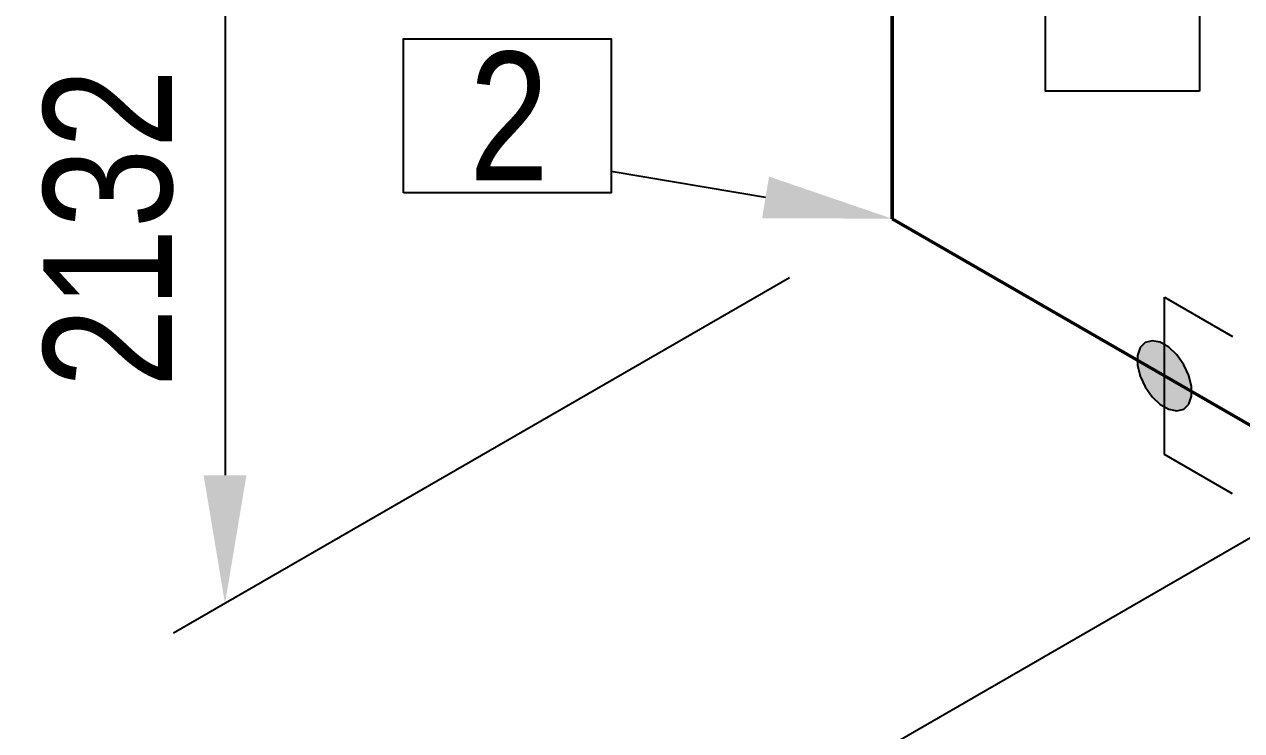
# Model space of a CAD drawing. Header units: millimetres. Extents: x 0 to 594, y 0 to 420.
# Drawn here: x 216.62 to 240.32, y 325.41 to 339.17 of the extents above; entities that cross this region are included whole.
import ezdxf
from ezdxf import colors
from ezdxf.entities.mleader import LeaderData, LeaderLine
from ezdxf.enums import TextEntityAlignment as Align
from ezdxf.math import Vec2, Vec3

# ---------------------------------------------------------------- set-up
doc = ezdxf.new("R2010")
doc.units = ezdxf.units.MM
doc.header["$LTSCALE"] = 0.25
for name, color, linetype in [('용접', 1, 'Continuous'), ('주석', 7, 'Continuous'), ('치수', 1, 'Continuous')]:
    doc.layers.add(name, color=color, linetype=linetype)
doc.layers.add('파이프 작은 보어', color=30, linetype='Continuous', lineweight=50)
doc.styles.add('AdskIsoAnnotation', font='arial.ttf', dxfattribs={"width": 0.8, "height": 1})
doc.styles.add('AdskIsoMetric', font='arial.ttf', dxfattribs={"width": 0.8, "height": 2.5})
doc.styles.add('AdskIsoMetric-30', font='arial.ttf', dxfattribs={"width": 0.8, "height": 2.5})
doc.styles.add('AdskIsoMetric30', font='arial.ttf', dxfattribs={"width": 0.8, "oblique": 30, "height": 2.5})
doc.styles.get("Standard").update_dxf_attribs({"font": 'arial.ttf'})
doc.dimstyles.new('AdskIsoMetric', dxfattribs={"dimtxt": 2.5, "dimasz": 2.5, "dimexe": 1, "dimexo": 2, "dimgap": 0.8, "dimtad": 1, "dimdec": 0, "dimrnd": 1, "dimzin": 0, "dimdsep": 46, "dimtxsty": 'AdskIsoMetric', "dimcen": 0, "dimclrt": 7, "dimadec": 0, "dimazin": 0, "dimtfac": 1, "dimtdec": 0, "dimtmove": 1, "dimatfit": 3, "dimfxl": 0, "dimfrac": 2, "dimtolj": 1, "dimtzin": 0, "dimarcsym": 0})

# ---------------------------------------------------------------- blocks, each defined once
blk = doc.blocks.new('*D75')
at = {"layer": 'Defpoints', "color": 0}
for p in [(255.381, 322.762), (227.318, 321.559), (227.318, 306.559)]:
    blk.add_point(p, dxfattribs=at)
at = {"layer": '치수', "color": 0, "lineweight": -2}
for p, q in [((255.381, 325.071), (255.381, 338.916)), ((253.216, 336.512), (229.483, 322.809)), ((227.318, 308.869), (227.318, 322.714))]:
    blk.add_line(p, q, dxfattribs=at)
at = {"layer": '치수', "color": 0}
for points in [[(253.008, 336.872), (253.425, 336.151), (255.381, 337.762)], [(229.275, 323.17), (229.691, 322.448), (227.318, 321.559)]]:
    blk.add_solid(points, dxfattribs=at)
at = {"layer": '치수', "color": 7, "insert": (243.549, 333.548), "char_height": 2.5, "attachment_point": 5, "rotation": 30, "style": 'AdskIsoMetric30'}
blk.add_mtext('\\A1;784', dxfattribs=at)
blk = doc.blocks.new('*D76')
at = {"layer": 'Defpoints', "color": 0}
for p in [(255.381, 337.762), (233.517, 335.385), (255.381, 322.762)]:
    blk.add_point(p, dxfattribs=at)
at = {"layer": '치수', "color": 0, "lineweight": -2}
for p, q in [((235.682, 349.135), (253.216, 339.012)), ((255.381, 325.071), (255.381, 338.916))]:
    blk.add_line(p, q, dxfattribs=at)
at = {"layer": '치수', "color": 0}
for points in [[(235.89, 349.496), (235.474, 348.774), (233.517, 350.385)], [(253.425, 339.372), (253.008, 338.651), (255.381, 337.762)]]:
    blk.add_solid(points, dxfattribs=at)
at = {"layer": '치수', "color": 7, "insert": (244.669, 346.557), "char_height": 2.5, "attachment_point": 5, "rotation": 330, "style": 'AdskIsoMetric-30'}
blk.add_mtext('\\A1;574', dxfattribs=at)
blk = doc.blocks.new('*D77')
at = {"layer": 'Defpoints', "color": 0}
for p in [(233.517, 352.63), (233.517, 335.385), (220.527, 327.885)]:
    blk.add_point(p, dxfattribs=at)
at = {"layer": '치수', "color": 0, "lineweight": -2}
for p, q in [((231.517, 351.475), (219.527, 344.552)), ((220.527, 342.63), (220.527, 330.385)), ((231.517, 334.23), (219.527, 327.308))]:
    blk.add_line(p, q, dxfattribs=at)
at = {"layer": '치수', "color": 0}
for points in [[(220.11, 342.63), (220.943, 342.63), (220.527, 345.13)], [(220.11, 330.385), (220.943, 330.385), (220.527, 327.885)]]:
    blk.add_solid(points, dxfattribs=at)
at = {"layer": '치수', "color": 7, "insert": (218.26, 335.199), "char_height": 2.5, "attachment_point": 5, "rotation": 90, "style": 'AdskIsoMetric-30'}
blk.add_mtext('\\A1;2132', dxfattribs=at)
blk = doc.blocks.new('엘보우-4-Iso2DSkew180')
at = {"color": 0, "linetype": 'ByBlock', "lineweight": -2, "extrusion": (-0.707107, -0.408248, 0.57735)}
for p, q in [((0, 6.124), (0, 0)), ((0, 0), (5.303, -3.062)), ((0, 0), (0, 0))]:
    blk.add_line(p, q, dxfattribs=at)
blk = doc.blocks.new('SocketWeld-2-IsoRight')
blk.add_hatch(color=256).paths.add_polyline_path([(0.0055, -0.0435), (0.0057, -0.0436), (0.006, -0.0436), (0.0062, -0.0436), (0.0064, -0.0437), (0.0066, -0.0437), (0.0068, -0.0438), (0.007, -0.0438), (0.0072, -0.0439), (0.0075, -0.0439), (0.0077, -0.0439), (0.0079, -0.044), (0.0081, -0.044), (0.0083, -0.0441), (0.0085, -0.0441), (0.0088, -0.0442), (0.009, -0.0442), (0.0092, -0.0443), (0.0094, -0.0443), (0.0096, -0.0443), (0.0098, -0.0444), (0.01, -0.0444), (0.0103, -0.0445), (0.0105, -0.0445), (0.0107, -0.0446), (0.0109, -0.0446), (0.0111, -0.0446), (0.0113, -0.0447), (0.0115, -0.0447), (0.0118, -0.0448), (0.012, -0.0448), (0.0122, -0.0449), (0.0124, -0.0449), (0.0126, -0.0449), (0.0128, -0.045), (0.013, -0.045), (0.0133, -0.0451), (0.0135, -0.0451), (0.0137, -0.0452), (0.0139, -0.0452), (0.0141, -0.0453), (0.0143, -0.0453), (0.0145, -0.0453), (0.0148, -0.0454), (0.015, -0.0454), (0.0152, -0.0455), (0.0154, -0.0455), (0.0156, -0.0456), (0.0158, -0.0456), (0.0161, -0.0456), (0.0161, -0.0456), (0.0162, -0.0456), (0.0164, -0.0455), (0.0166, -0.0455), (0.0168, -0.0455), (0.017, -0.0454), (0.0171, -0.0454), (0.0173, -0.0453), (0.0175, -0.0453), (0.0177, -0.0452), (0.0179, -0.0452), (0.0181, -0.0451), (0.0182, -0.0451), (0.0184, -0.045), (0.0186, -0.045), (0.0188, -0.0449), (0.019, -0.0449), (0.0192, -0.0448), (0.0193, -0.0448), (0.0195, -0.0447), (0.0197, -0.0447), (0.0199, -0.0446), (0.0201, -0.0446), (0.0203, -0.0445), (0.0204, -0.0445), (0.0206, -0.0444), (0.0208, -0.0444), (0.021, -0.0444), (0.0212, -0.0443), (0.0213, -0.0443), (0.0215, -0.0442), (0.0217, -0.0442), (0.0219, -0.0441), (0.0221, -0.0441), (0.0223, -0.044), (0.0224, -0.044), (0.0226, -0.0439), (0.0228, -0.0439), (0.023, -0.0438), (0.0232, -0.0438), (0.0234, -0.0437), (0.0235, -0.0437), (0.0237, -0.0436), (0.0239, -0.0436), (0.0241, -0.0435), (0.0243, -0.0435), (0.0245, -0.0434), (0.0246, -0.0434), (0.0248, -0.0433), (0.025, -0.0433), (0.025, -0.0433), (0.0251, -0.0432), (0.0253, -0.043), (0.0254, -0.0429), (0.0255, -0.0428), (0.0257, -0.0426), (0.0258, -0.0425), (0.0259, -0.0424), (0.0261, -0.0422), (0.0262, -0.0421), (0.0263, -0.042), (0.0265, -0.0418), (0.0266, -0.0417), (0.0267, -0.0416), (0.0269, -0.0414), (0.027, -0.0413), (0.0271, -0.0412), (0.0273, -0.041), (0.0274, -0.0409), (0.0275, -0.0408), (0.0277, -0.0406), (0.0278, -0.0405), (0.0279, -0.0403), (0.0281, -0.0402), (0.0282, -0.0401), (0.0283, -0.0399), (0.0284, -0.0398), (0.0286, -0.0397), (0.0287, -0.0395), (0.0288, -0.0394), (0.029, -0.0393), (0.0291, -0.0391), (0.0292, -0.039), (0.0294, -0.0389), (0.0295, -0.0387), (0.0296, -0.0386), (0.0298, -0.0385), (0.0299, -0.0383), (0.03, -0.0382), (0.0302, -0.0381), (0.0303, -0.0379), (0.0304, -0.0378), (0.0306, -0.0377), (0.0307, -0.0375), (0.0308, -0.0374), (0.031, -0.0373), (0.0311, -0.0371), (0.0312, -0.037), (0.0314, -0.0369), (0.0315, -0.0367), (0.0315, -0.0367), (0.0316, -0.0365), (0.0316, -0.0363), (0.0317, -0.0361), (0.0318, -0.0359), (0.0319, -0.0357), (0.0319, -0.0355), (0.032, -0.0353), (0.0321, -0.0351), (0.0321, -0.0349), (0.0322, -0.0346), (0.0323, -0.0344), (0.0323, -0.0342), (0.0324, -0.034), (0.0325, -0.0338), (0.0325, -0.0336), (0.0326, -0.0334), (0.0327, -0.0332), (0.0328, -0.033), (0.0328, -0.0328), (0.0329, -0.0326), (0.033, -0.0324), (0.033, -0.0322), (0.0331, -0.0319), (0.0332, -0.0317), (0.0332, -0.0315), (0.0333, -0.0313), (0.0334, -0.0311), (0.0335, -0.0309), (0.0335, -0.0307), (0.0336, -0.0305), (0.0337, -0.0303), (0.0337, -0.0301), (0.0338, -0.0299), (0.0339, -0.0297), (0.0339, -0.0295), (0.034, -0.0292), (0.0341, -0.029), (0.0342, -0.0288), (0.0342, -0.0286), (0.0343, -0.0284), (0.0344, -0.0282), (0.0344, -0.028), (0.0345, -0.0278), (0.0346, -0.0276), (0.0346, -0.0274), (0.0347, -0.0272), (0.0348, -0.027), (0.0349, -0.0268), (0.0349, -0.0265), (0.0349, -0.0265), (0.0349, -0.0263), (0.0349, -0.026), (0.0349, -0.0258), (0.0349, -0.0255), (0.0349, -0.0252), (0.0349, -0.025), (0.0349, -0.0247), (0.0349, -0.0245), (0.0349, -0.0242), (0.0349, -0.0239), (0.0349, -0.0237), (0.0349, -0.0234), (0.0349, -0.0232), (0.0349, -0.0229), (0.0349, -0.0226), (0.0349, -0.0224), (0.0349, -0.0221), (0.0349, -0.0219), (0.0349, -0.0216), (0.0349, -0.0213), (0.0349, -0.0211), (0.0349, -0.0208), (0.0349, -0.0206), (0.0349, -0.0203), (0.0349, -0.02), (0.0349, -0.0198), (0.0349, -0.0195), (0.0349, -0.0192), (0.0349, -0.019), (0.0349, -0.0187), (0.0349, -0.0185), (0.0349, -0.0182), (0.0349, -0.0179), (0.0349, -0.0177), (0.0349, -0.0174), (0.0349, -0.0172), (0.0349, -0.0169), (0.0349, -0.0166), (0.0349, -0.0164), (0.0349, -0.0161), (0.0349, -0.0159), (0.0349, -0.0156), (0.0349, -0.0153), (0.0349, -0.0151), (0.0349, -0.0148), (0.0349, -0.0146), (0.0349, -0.0143), (0.0349, -0.014), (0.0349, -0.0138), (0.0349, -0.0138), (0.0349, -0.0135), (0.0348, -0.0132), (0.0347, -0.0129), (0.0346, -0.0126), (0.0346, -0.0123), (0.0345, -0.012), (0.0344, -0.0118), (0.0344, -0.0115), (0.0343, -0.0112), (0.0342, -0.0109), (0.0342, -0.0106), (0.0341, -0.0103), (0.034, -0.01), (0.0339, -0.0097), (0.0339, -0.0095), (0.0338, -0.0092), (0.0337, -0.0089), (0.0337, -0.0086), (0.0336, -0.0083), (0.0335, -0.008), (0.0335, -0.0077), (0.0334, -0.0074), (0.0333, -0.0071), (0.0332, -0.0069), (0.0332, -0.0066), (0.0331, -0.0063), (0.033, -0.006), (0.033, -0.0057), (0.0329, -0.0054), (0.0328, -0.0051), (0.0328, -0.0048), (0.0327, -0.0046), (0.0326, -0.0043), (0.0325, -0.004), (0.0325, -0.0037), (0.0324, -0.0034), (0.0323, -0.0031), (0.0323, -0.0028), (0.0322, -0.0025), (0.0321, -0.0022), (0.0321, -0.002), (0.032, -0.0017), (0.0319, -0.0014), (0.0319, -0.0011), (0.0318, -0.0008), (0.0317, -0.0005), (0.0316, -0.0002), (0.0316, 0.0001), (0.0315, 0.0003), (0.0315, 0.0003), (0.0314, 0.0006), (0.0312, 0.0009), (0.0311, 0.0012), (0.031, 0.0015), (0.0308, 0.0018), (0.0307, 0.0021), (0.0306, 0.0024), (0.0304, 0.0026), (0.0303, 0.0029), (0.0302, 0.0032), (0.03, 0.0035), (0.0299, 0.0038), (0.0298, 0.0041), (0.0296, 0.0044), (0.0295, 0.0047), (0.0294, 0.0049), (0.0292, 0.0052), (0.0291, 0.0055), (0.029, 0.0058), (0.0288, 0.0061), (0.0287, 0.0064), (0.0286, 0.0067), (0.0284, 0.007), (0.0283, 0.0072), (0.0282, 0.0075), (0.0281, 0.0078), (0.0279, 0.0081), (0.0278, 0.0084), (0.0277, 0.0087), (0.0275, 0.009), (0.0274, 0.0093), (0.0273, 0.0095), (0.0271, 0.0098), (0.027, 0.0101), (0.0269, 0.0104), (0.0267, 0.0107), (0.0266, 0.011), (0.0265, 0.0113), (0.0263, 0.0116), (0.0262, 0.0118), (0.0261, 0.0121), (0.0259, 0.0124), (0.0258, 0.0127), (0.0257, 0.013), (0.0255, 0.0133), (0.0254, 0.0136), (0.0253, 0.0139), (0.0251, 0.0141), (0.025, 0.0144), (0.025, 0.0144), (0.0248, 0.0147), (0.0246, 0.015), (0.0245, 0.0152), (0.0243, 0.0155), (0.0241, 0.0157), (0.0239, 0.016), (0.0237, 0.0162), (0.0235, 0.0165), (0.0234, 0.0168), (0.0232, 0.017), (0.023, 0.0173), (0.0228, 0.0175), (0.0226, 0.0178), (0.0224, 0.0181), (0.0223, 0.0183), (0.0221, 0.0186), (0.0219, 0.0188), (0.0217, 0.0191), (0.0215, 0.0193), (0.0213, 0.0196), (0.0212, 0.0199), (0.021, 0.0201), (0.0208, 0.0204), (0.0206, 0.0206), (0.0204, 0.0209), (0.0203, 0.0212), (0.0201, 0.0214), (0.0199, 0.0217), (0.0197, 0.0219), (0.0195, 0.0222), (0.0193, 0.0225), (0.0192, 0.0227), (0.019, 0.023), (0.0188, 0.0232), (0.0186, 0.0235), (0.0184, 0.0237), (0.0182, 0.024), (0.0181, 0.0243), (0.0179, 0.0245), (0.0177, 0.0248), (0.0175, 0.025), (0.0173, 0.0253), (0.0171, 0.0256), (0.017, 0.0258), (0.0168, 0.0261), (0.0166, 0.0263), (0.0164, 0.0266), (0.0162, 0.0268), (0.0161, 0.0271), (0.0161, 0.0271), (0.0158, 0.0273), (0.0156, 0.0275), (0.0154, 0.0277), (0.0152, 0.0279), (0.015, 0.0281), (0.0148, 0.0283), (0.0145, 0.0285), (0.0143, 0.0287), (0.0141, 0.0289), (0.0139, 0.0292), (0.0137, 0.0294), (0.0135, 0.0296), (0.0133, 0.0298), (0.013, 0.03), (0.0128, 0.0302), (0.0126, 0.0304), (0.0124, 0.0306), (0.0122, 0.0308), (0.012, 0.031), (0.0118, 0.0312), (0.0115, 0.0314), (0.0113, 0.0316), (0.0111, 0.0318), (0.0109, 0.032), (0.0107, 0.0322), (0.0105, 0.0324), (0.0103, 0.0326), (0.01, 0.0328), (0.0098, 0.033), (0.0096, 0.0332), (0.0094, 0.0334), (0.0092, 0.0337), (0.009, 0.0339), (0.0088, 0.0341), (0.0085, 0.0343), (0.0083, 0.0345), (0.0081, 0.0347), (0.0079, 0.0349), (0.0077, 0.0351), (0.0075, 0.0353), (0.0072, 0.0355), (0.007, 0.0357), (0.0068, 0.0359), (0.0066, 0.0361), (0.0064, 0.0363), (0.0062, 0.0365), (0.006, 0.0367), (0.0057, 0.0369), (0.0055, 0.0371), (0.0055, 0.0371), (0.0053, 0.0373), (0.0051, 0.0374), (0.0049, 0.0375), (0.0046, 0.0377), (0.0044, 0.0378), (0.0042, 0.0379), (0.004, 0.038), (0.0037, 0.0382), (0.0035, 0.0383), (0.0033, 0.0384), (0.003, 0.0386), (0.0028, 0.0387), (0.0026, 0.0388), (0.0024, 0.039), (0.0021, 0.0391), (0.0019, 0.0392), (0.0017, 0.0393), (0.0015, 0.0395), (0.0012, 0.0396), (0.001, 0.0397), (0.0008, 0.0399), (0.0006, 0.04), (0.0003, 0.0401), (0.0001, 0.0403), (-0.0001, 0.0404), (-0.0003, 0.0405), (-0.0006, 0.0406), (-0.0008, 0.0408), (-0.001, 0.0409), (-0.0012, 0.041), (-0.0015, 0.0412), (-0.0017, 0.0413), (-0.0019, 0.0414), (-0.0021, 0.0416), (-0.0024, 0.0417), (-0.0026, 0.0418), (-0.0028, 0.042), (-0.003, 0.0421), (-0.0033, 0.0422), (-0.0035, 0.0423), (-0.0037, 0.0425), (-0.004, 0.0426), (-0.0042, 0.0427), (-0.0044, 0.0429), (-0.0046, 0.043), (-0.0049, 0.0431), (-0.0051, 0.0433), (-0.0053, 0.0434), (-0.0055, 0.0435), (-0.0055, 0.0435), (-0.0057, 0.0436), (-0.006, 0.0436), (-0.0062, 0.0436), (-0.0064, 0.0437), (-0.0066, 0.0437), (-0.0068, 0.0438), (-0.007, 0.0438), (-0.0072, 0.0439), (-0.0075, 0.0439), (-0.0077, 0.0439), (-0.0079, 0.044), (-0.0081, 0.044), (-0.0083, 0.0441), (-0.0085, 0.0441), (-0.0088, 0.0442), (-0.009, 0.0442), (-0.0092, 0.0443), (-0.0094, 0.0443), (-0.0096, 0.0443), (-0.0098, 0.0444), (-0.01, 0.0444), (-0.0103, 0.0445), (-0.0105, 0.0445), (-0.0107, 0.0446), (-0.0109, 0.0446), (-0.0111, 0.0446), (-0.0113, 0.0447), (-0.0115, 0.0447), (-0.0118, 0.0448), (-0.012, 0.0448), (-0.0122, 0.0449), (-0.0124, 0.0449), (-0.0126, 0.0449), (-0.0128, 0.045), (-0.013, 0.045), (-0.0133, 0.0451), (-0.0135, 0.0451), (-0.0137, 0.0452), (-0.0139, 0.0452), (-0.0141, 0.0453), (-0.0143, 0.0453), (-0.0145, 0.0453), (-0.0148, 0.0454), (-0.015, 0.0454), (-0.0152, 0.0455), (-0.0154, 0.0455), (-0.0156, 0.0456), (-0.0158, 0.0456), (-0.0161, 0.0456), (-0.0161, 0.0456), (-0.0162, 0.0456), (-0.0164, 0.0455), (-0.0166, 0.0455), (-0.0168, 0.0455), (-0.017, 0.0454), (-0.0171, 0.0454), (-0.0173, 0.0453), (-0.0175, 0.0453), (-0.0177, 0.0452), (-0.0179, 0.0452), (-0.0181, 0.0451), (-0.0182, 0.0451), (-0.0184, 0.045), (-0.0186, 0.045), (-0.0188, 0.0449), (-0.019, 0.0449), (-0.0192, 0.0448), (-0.0193, 0.0448), (-0.0195, 0.0447), (-0.0197, 0.0447), (-0.0199, 0.0446), (-0.0201, 0.0446), (-0.0203, 0.0445), (-0.0204, 0.0445), (-0.0206, 0.0444), (-0.0208, 0.0444), (-0.021, 0.0444), (-0.0212, 0.0443), (-0.0213, 0.0443), (-0.0215, 0.0442), (-0.0217, 0.0442), (-0.0219, 0.0441), (-0.0221, 0.0441), (-0.0223, 0.044), (-0.0224, 0.044), (-0.0226, 0.0439), (-0.0228, 0.0439), (-0.023, 0.0438), (-0.0232, 0.0438), (-0.0234, 0.0437), (-0.0235, 0.0437), (-0.0237, 0.0436), (-0.0239, 0.0436), (-0.0241, 0.0435), (-0.0243, 0.0435), (-0.0245, 0.0434), (-0.0246, 0.0434), (-0.0248, 0.0433), (-0.025, 0.0433), (-0.025, 0.0433), (-0.0251, 0.0432), (-0.0253, 0.043), (-0.0254, 0.0429), (-0.0255, 0.0428), (-0.0257, 0.0426), (-0.0258, 0.0425), (-0.0259, 0.0424), (-0.0261, 0.0422), (-0.0262, 0.0421), (-0.0263, 0.042), (-0.0265, 0.0418), (-0.0266, 0.0417), (-0.0267, 0.0416), (-0.0269, 0.0414), (-0.027, 0.0413), (-0.0271, 0.0412), (-0.0273, 0.041), (-0.0274, 0.0409), (-0.0275, 0.0408), (-0.0277, 0.0406), (-0.0278, 0.0405), (-0.0279, 0.0403), (-0.0281, 0.0402), (-0.0282, 0.0401), (-0.0283, 0.0399), (-0.0284, 0.0398), (-0.0286, 0.0397), (-0.0287, 0.0395), (-0.0288, 0.0394), (-0.029, 0.0393), (-0.0291, 0.0391), (-0.0292, 0.039), (-0.0294, 0.0389), (-0.0295, 0.0387), (-0.0296, 0.0386), (-0.0298, 0.0385), (-0.0299, 0.0383), (-0.03, 0.0382), (-0.0302, 0.0381), (-0.0303, 0.0379), (-0.0304, 0.0378), (-0.0306, 0.0377), (-0.0307, 0.0375), (-0.0308, 0.0374), (-0.031, 0.0373), (-0.0311, 0.0371), (-0.0312, 0.037), (-0.0314, 0.0369), (-0.0315, 0.0367), (-0.0315, 0.0367), (-0.0316, 0.0365), (-0.0316, 0.0363), (-0.0317, 0.0361), (-0.0318, 0.0359), (-0.0319, 0.0357), (-0.0319, 0.0355), (-0.032, 0.0353), (-0.0321, 0.0351), (-0.0321, 0.0349), (-0.0322, 0.0346), (-0.0323, 0.0344), (-0.0323, 0.0342), (-0.0324, 0.034), (-0.0325, 0.0338), (-0.0325, 0.0336), (-0.0326, 0.0334), (-0.0327, 0.0332), (-0.0328, 0.033), (-0.0328, 0.0328), (-0.0329, 0.0326), (-0.033, 0.0324), (-0.033, 0.0322), (-0.0331, 0.0319), (-0.0332, 0.0317), (-0.0332, 0.0315), (-0.0333, 0.0313), (-0.0334, 0.0311), (-0.0335, 0.0309), (-0.0335, 0.0307), (-0.0336, 0.0305), (-0.0337, 0.0303), (-0.0337, 0.0301), (-0.0338, 0.0299), (-0.0339, 0.0297), (-0.0339, 0.0295), (-0.034, 0.0292), (-0.0341, 0.029), (-0.0342, 0.0288), (-0.0342, 0.0286), (-0.0343, 0.0284), (-0.0344, 0.0282), (-0.0344, 0.028), (-0.0345, 0.0278), (-0.0346, 0.0276), (-0.0346, 0.0274), (-0.0347, 0.0272), (-0.0348, 0.027), (-0.0349, 0.0268), (-0.0349, 0.0265), (-0.0349, 0.0265), (-0.0349, 0.0263), (-0.0349, 0.026), (-0.0349, 0.0258), (-0.0349, 0.0255), (-0.0349, 0.0252), (-0.0349, 0.025), (-0.0349, 0.0247), (-0.0349, 0.0245), (-0.0349, 0.0242), (-0.0349, 0.0239), (-0.0349, 0.0237), (-0.0349, 0.0234), (-0.0349, 0.0232), (-0.0349, 0.0229), (-0.0349, 0.0226), (-0.0349, 0.0224), (-0.0349, 0.0221), (-0.0349, 0.0219), (-0.0349, 0.0216), (-0.0349, 0.0213), (-0.0349, 0.0211), (-0.0349, 0.0208), (-0.0349, 0.0206), (-0.0349, 0.0203), (-0.0349, 0.02), (-0.0349, 0.0198), (-0.0349, 0.0195), (-0.0349, 0.0192), (-0.0349, 0.019), (-0.0349, 0.0187), (-0.0349, 0.0185), (-0.0349, 0.0182), (-0.0349, 0.0179), (-0.0349, 0.0177), (-0.0349, 0.0174), (-0.0349, 0.0172), (-0.0349, 0.0169), (-0.0349, 0.0166), (-0.0349, 0.0164), (-0.0349, 0.0161), (-0.0349, 0.0159), (-0.0349, 0.0156), (-0.0349, 0.0153), (-0.0349, 0.0151), (-0.0349, 0.0148), (-0.0349, 0.0146), (-0.0349, 0.0143), (-0.0349, 0.014), (-0.0349, 0.0138), (-0.0349, 0.0138), (-0.0349, 0.0135), (-0.0348, 0.0132), (-0.0347, 0.0129), (-0.0346, 0.0126), (-0.0346, 0.0123), (-0.0345, 0.012), (-0.0344, 0.0118), (-0.0344, 0.0115), (-0.0343, 0.0112), (-0.0342, 0.0109), (-0.0342, 0.0106), (-0.0341, 0.0103), (-0.034, 0.01), (-0.0339, 0.0097), (-0.0339, 0.0095), (-0.0338, 0.0092), (-0.0337, 0.0089), (-0.0337, 0.0086), (-0.0336, 0.0083), (-0.0335, 0.008), (-0.0335, 0.0077), (-0.0334, 0.0074), (-0.0333, 0.0071), (-0.0332, 0.0069), (-0.0332, 0.0066), (-0.0331, 0.0063), (-0.033, 0.006), (-0.033, 0.0057), (-0.0329, 0.0054), (-0.0328, 0.0051), (-0.0328, 0.0048), (-0.0327, 0.0046), (-0.0326, 0.0043), (-0.0325, 0.004), (-0.0325, 0.0037), (-0.0324, 0.0034), (-0.0323, 0.0031), (-0.0323, 0.0028), (-0.0322, 0.0025), (-0.0321, 0.0022), (-0.0321, 0.002), (-0.032, 0.0017), (-0.0319, 0.0014), (-0.0319, 0.0011), (-0.0318, 0.0008), (-0.0317, 0.0005), (-0.0316, 0.0002), (-0.0316, -0.0001), (-0.0315, -0.0003), (-0.0315, -0.0003), (-0.0314, -0.0006), (-0.0312, -0.0009), (-0.0311, -0.0012), (-0.031, -0.0015), (-0.0308, -0.0018), (-0.0307, -0.0021), (-0.0306, -0.0024), (-0.0304, -0.0026), (-0.0303, -0.0029), (-0.0302, -0.0032), (-0.03, -0.0035), (-0.0299, -0.0038), (-0.0298, -0.0041), (-0.0296, -0.0044), (-0.0295, -0.0047), (-0.0294, -0.0049), (-0.0292, -0.0052), (-0.0291, -0.0055), (-0.029, -0.0058), (-0.0288, -0.0061), (-0.0287, -0.0064), (-0.0286, -0.0067), (-0.0284, -0.007), (-0.0283, -0.0072), (-0.0282, -0.0075), (-0.0281, -0.0078), (-0.0279, -0.0081), (-0.0278, -0.0084), (-0.0277, -0.0087), (-0.0275, -0.009), (-0.0274, -0.0093), (-0.0273, -0.0095), (-0.0271, -0.0098), (-0.027, -0.0101), (-0.0269, -0.0104), (-0.0267, -0.0107), (-0.0266, -0.011), (-0.0265, -0.0113), (-0.0263, -0.0116), (-0.0262, -0.0118), (-0.0261, -0.0121), (-0.0259, -0.0124), (-0.0258, -0.0127), (-0.0257, -0.013), (-0.0255, -0.0133), (-0.0254, -0.0136), (-0.0253, -0.0139), (-0.0251, -0.0141), (-0.025, -0.0144), (-0.025, -0.0144), (-0.0248, -0.0147), (-0.0246, -0.015), (-0.0245, -0.0152), (-0.0243, -0.0155), (-0.0241, -0.0157), (-0.0239, -0.016), (-0.0237, -0.0162), (-0.0235, -0.0165), (-0.0234, -0.0168), (-0.0232, -0.017), (-0.023, -0.0173), (-0.0228, -0.0175), (-0.0226, -0.0178), (-0.0224, -0.0181), (-0.0223, -0.0183), (-0.0221, -0.0186), (-0.0219, -0.0188), (-0.0217, -0.0191), (-0.0215, -0.0193), (-0.0213, -0.0196), (-0.0212, -0.0199), (-0.021, -0.0201), (-0.0208, -0.0204), (-0.0206, -0.0206), (-0.0204, -0.0209), (-0.0203, -0.0212), (-0.0201, -0.0214), (-0.0199, -0.0217), (-0.0197, -0.0219), (-0.0195, -0.0222), (-0.0193, -0.0225), (-0.0192, -0.0227), (-0.019, -0.023), (-0.0188, -0.0232), (-0.0186, -0.0235), (-0.0184, -0.0237), (-0.0182, -0.024), (-0.0181, -0.0243), (-0.0179, -0.0245), (-0.0177, -0.0248), (-0.0175, -0.025), (-0.0173, -0.0253), (-0.0171, -0.0256), (-0.017, -0.0258), (-0.0168, -0.0261), (-0.0166, -0.0263), (-0.0164, -0.0266), (-0.0162, -0.0268), (-0.0161, -0.0271), (-0.0161, -0.0271), (-0.0158, -0.0273), (-0.0156, -0.0275), (-0.0154, -0.0277), (-0.0152, -0.0279), (-0.015, -0.0281), (-0.0148, -0.0283), (-0.0145, -0.0285), (-0.0143, -0.0287), (-0.0141, -0.0289), (-0.0139, -0.0292), (-0.0137, -0.0294), (-0.0135, -0.0296), (-0.0133, -0.0298), (-0.013, -0.03), (-0.0128, -0.0302), (-0.0126, -0.0304), (-0.0124, -0.0306), (-0.0122, -0.0308), (-0.012, -0.031), (-0.0118, -0.0312), (-0.0115, -0.0314), (-0.0113, -0.0316), (-0.0111, -0.0318), (-0.0109, -0.032), (-0.0107, -0.0322), (-0.0105, -0.0324), (-0.0103, -0.0326), (-0.01, -0.0328), (-0.0098, -0.033), (-0.0096, -0.0332), (-0.0094, -0.0334), (-0.0092, -0.0337), (-0.009, -0.0339), (-0.0088, -0.0341), (-0.0085, -0.0343), (-0.0083, -0.0345), (-0.0081, -0.0347), (-0.0079, -0.0349), (-0.0077, -0.0351), (-0.0075, -0.0353), (-0.0072, -0.0355), (-0.007, -0.0357), (-0.0068, -0.0359), (-0.0066, -0.0361), (-0.0064, -0.0363), (-0.0062, -0.0365), (-0.006, -0.0367), (-0.0057, -0.0369), (-0.0055, -0.0371), (-0.0055, -0.0371), (-0.0053, -0.0373), (-0.0051, -0.0374), (-0.0049, -0.0375), (-0.0046, -0.0377), (-0.0044, -0.0378), (-0.0042, -0.0379), (-0.004, -0.038), (-0.0037, -0.0382), (-0.0035, -0.0383), (-0.0033, -0.0384), (-0.003, -0.0386), (-0.0028, -0.0387), (-0.0026, -0.0388), (-0.0024, -0.039), (-0.0021, -0.0391), (-0.0019, -0.0392), (-0.0017, -0.0393), (-0.0015, -0.0395), (-0.0012, -0.0396), (-0.001, -0.0397), (-0.0008, -0.0399), (-0.0006, -0.04), (-0.0003, -0.0401), (-0.0001, -0.0403), (0.0001, -0.0404), (0.0003, -0.0405), (0.0006, -0.0406), (0.0008, -0.0408), (0.001, -0.0409), (0.0012, -0.041), (0.0015, -0.0412), (0.0017, -0.0413), (0.0019, -0.0414), (0.0021, -0.0416), (0.0024, -0.0417), (0.0026, -0.0418), (0.0028, -0.042), (0.003, -0.0421), (0.0033, -0.0422), (0.0035, -0.0423), (0.0037, -0.0425), (0.004, -0.0426), (0.0042, -0.0427), (0.0044, -0.0429), (0.0046, -0.043), (0.0049, -0.0431), (0.0051, -0.0433), (0.0053, -0.0434)], flags=0)
at = {"color": 0, "linetype": 'ByBlock', "lineweight": -2, "extrusion": (-0.707107, -0.408248, 0.57735)}
for p, q in [((-0.0884, 0.1531), (0, 0.1021)), ((0, 0.1021), (0, -0.1021)), ((-0.0315, 0.0367), (-0.0349, 0.0265)), ((-0.025, 0.0433), (-0.0315, 0.0367)), ((-0.0161, 0.0456), (-0.025, 0.0433)), ((-0.0055, 0.0435), (-0.0161, 0.0456)), ((0.0055, 0.0371), (-0.0055, 0.0435)), ((0.0161, 0.0271), (0.0055, 0.0371)), ((-0.0349, 0.0265), (-0.0349, 0.0138)), ((0.025, 0.0144), (0.0161, 0.0271)), ((-0.0349, 0.0138), (-0.0315, -0.0003)), ((0.0315, 0.0003), (0.025, 0.0144)), ((0.0349, -0.0138), (0.0315, 0.0003)), ((-0.0315, -0.0003), (-0.025, -0.0144)), ((-0.025, -0.0144), (-0.0161, -0.0271)), ((0.0349, -0.0265), (0.0349, -0.0138)), ((-0.0161, -0.0271), (-0.0055, -0.0371)), ((0.0315, -0.0367), (0.0349, -0.0265)), ((-0.0055, -0.0371), (0.0055, -0.0435)), ((0.0055, -0.0435), (0.0161, -0.0456)), ((0.0161, -0.0456), (0.025, -0.0433)), ((0.025, -0.0433), (0.0315, -0.0367)), ((0, -0.1021), (-0.0884, -0.051))]:
    blk.add_line(p, q, dxfattribs=at)
blk = doc.blocks.new('AnnoRect')
at = {"color": 0, "linetype": 'ByBlock', "lineweight": -2}
blk.add_wipeout([(-0.8095, -0.6), (-0.8095, 0.6), (0.8095, 0.6), (0.8095, -0.6)], dxfattribs=at)
blk.add_lwpolyline([(-0.8095, -0.6), (-0.8095, 0.6), (0.8095, 0.6), (0.8095, -0.6)], close=True, dxfattribs=at)
at = {"color": 0, "linetype": 'ByBlock', "lineweight": -2, "style": 'AdskIsoAnnotation', "width": 0.8}
blk.add_attdef('XX', text='', height=1, dxfattribs=at).set_placement((0, 0), align=Align.MIDDLE_CENTER)

msp = doc.modelspace()

# ---------------------------------------------------------------- linework, layer by layer
at = {"layer": '파이프 작은 보어'}
msp.add_lwpolyline([(238.8204, 332.3231), (250.078, 325.8235)], dxfattribs=at)

# ---------------------------------------------------------------- block references
at = {"layer": '용접', "xscale": 15, "yscale": 15, "zscale": 15, "rotation": 179.9999999403472}
msp.add_blockref('SocketWeld-2-IsoRight', (238.8204, 332.3231), dxfattribs=at)
at = {"layer": '파이프 작은 보어'}
msp.add_blockref('엘보우-4-Iso2DSkew180', (233.5171, 335.3849), dxfattribs=at)

# ---------------------------------------------------------------- dimensions: what is measured, and where the dimension line sits
at = {"layer": '치수'}
for base, p1, p2, angle, text, override, picture, middle in [((220.5267, 327.8849), (233.5171, 352.6296), (233.5171, 335.3849), 270, '2132', {"dimtad": 0, "dimlfac": 123.651365, "dimtxsty": 'AdskIsoMetric-30', "dimse1": 0, "dimse2": 0, "dimsd1": 0, "dimsd2": 0, "dimtmove": 1}, '*D77', (218.2604, 335.1988)), ((255.3813, 337.7616), (233.5171, 335.3849), (255.3813, 322.7616), 330, '574', {"dimtad": 0, "dimlfac": 22.724718, "dimtxsty": 'AdskIsoMetric-30', "dimse1": 1, "dimse2": 0, "dimsd1": 0, "dimsd2": 0, "dimtmove": 1}, '*D76', (244.6692, 346.5573)), ((227.318, 321.5593), (255.3813, 322.7616), (227.318, 306.5593), 210, '784', {"dimtad": 0, "dimlfac": 24.205775, "dimtxsty": 'AdskIsoMetric30', "dimse1": 0, "dimse2": 0, "dimsd1": 0, "dimsd2": 0, "dimtmove": 1}, '*D75', (243.5494, 333.5484))]:
    dim = msp.add_linear_dim(base=base, p1=p1, p2=p2, angle=angle, text=text, dimstyle='AdskIsoMetric', override=override, dxfattribs=at)
    dim.commit()
    dim.dimension.update_dxf_attribs({"geometry": picture, "text_midpoint": middle, "dimtype": 160})

# ---------------------------------------------------------------- leaders
at = {"layer": '주석'}
ml = msp.add_multileader_mtext('Standard', dxfattribs=at)
ml.set_content('')
ml.set_leader_properties()
ml.build(insert=Vec2(0, 0))
ml.multileader.update_dxf_attribs({"dogleg_length": 0, "arrow_head_size": 2.5})
ctx = ml.context
ctx.base_point, ctx.arrow_head_size, ctx.plane_origin = Vec3(228.0476, 336.305), 2.5, Vec3(0, 7.8901)
notes = []
notes.append((ctx, [(0, (1, 1, 0), (228.0476, 336.305), (-1, 0), 0, [(0, [(233.5171, 335.3849)], 0, [])])]))
ctx.mtext, ml.multileader.dxf.content_type = None, 0
for ctx, leaders in notes:
    for number, flags, end, landing, length, lines in leaders:
        leader = LeaderData()
        leader.index, (leader.has_last_leader_line, leader.has_dogleg_vector, leader.attachment_direction) = number, flags
        leader.last_leader_point, leader.dogleg_vector, leader.dogleg_length = Vec3(end), Vec3(landing), length
        for number, points, colour, breaks in lines:
            line = LeaderLine()
            line.index, line.vertices, line.color, line.breaks = number, Vec3.list(points), colors.encode_raw_color(colour), breaks
            leader.lines.append(line)
        ctx.leaders.append(leader)

# ---------------------------------------------------------------- next in the draw order: block references
ref = msp.add_blockref('AnnoRect', (238, 339.8901), dxfattribs=dict(at, xscale=2.5, yscale=2.5, zscale=2.5, rotation=89.99999981473347))
ref.add_attrib('XX_001', '1', (239.2551, 339.2175), dxfattribs={"layer": '0', "color": 0, "linetype": 'ByBlock', "lineweight": -2, "height": 2.5, "rotation": 90, "style": 'AdskIsoAnnotation', "width": 0.8})
ref = msp.add_blockref('AnnoRect', (226.0238, 337.39), dxfattribs=dict(at, xscale=2.5, yscale=2.5, zscale=2.5))
ref.add_attrib('XX_001', '2', (225.2796, 336.1349), dxfattribs={"layer": '0', "color": 0, "linetype": 'ByBlock', "lineweight": -2, "height": 2.5, "style": 'AdskIsoAnnotation', "width": 0.8})

doc.saveas('drawing.dxf')
